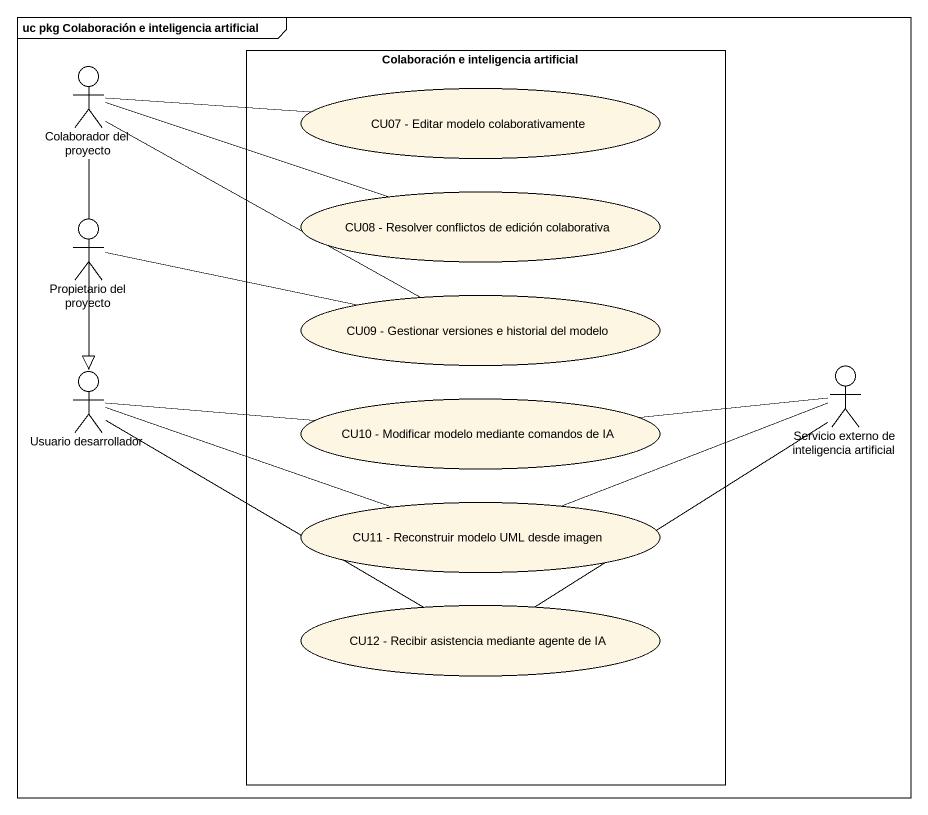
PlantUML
@startuml
mainframe uc pkg Colaboración e inteligencia artificial
rectangle "Colaboración e inteligencia artificial" as Colaboración_e_inteligencia {
  usecase "CU07 - Editar modelo colaborativamente" as CU07_Editar_modelo
  usecase "CU08 - Resolver conflictos de edición colaborativa" as CU08_Resolver_conflictos_de
  usecase "CU09 - Gestionar versiones e historial del modelo" as CU09_Gestionar_versiones_e
  usecase "CU10 - Modificar modelo mediante comandos de IA" as CU10_Modificar_modelo
  usecase "CU11 - Reconstruir modelo UML desde imagen" as CU11_Reconstruir_modelo_UML
  usecase "CU12 - Recibir asistencia mediante agente de IA" as CU12_Recibir_asistencia
}
actor "Colaborador del proyecto" as Colaborador_del_proyecto
actor "Propietario del proyecto" as Propietario_del_proyecto
actor "Usuario desarrollador" as Usuario_desarrollador
actor "Servicio externo de inteligencia artificial" as Servicio_externo_de
Colaborador_del_proyecto -right- CU07_Editar_modelo
Colaborador_del_proyecto -right- CU08_Resolver_conflictos_de
Colaborador_del_proyecto -right- CU09_Gestionar_versiones_e
Colaborador_del_proyecto --|> Usuario_desarrollador
Propietario_del_proyecto -right- CU09_Gestionar_versiones_e
Propietario_del_proyecto --|> Usuario_desarrollador
Usuario_desarrollador -right- CU10_Modificar_modelo
Usuario_desarrollador -right- CU11_Reconstruir_modelo_UML
Usuario_desarrollador -right- CU12_Recibir_asistencia
CU10_Modificar_modelo -right- Servicio_externo_de
CU11_Reconstruir_modelo_UML -right- Servicio_externo_de
CU12_Recibir_asistencia -up- Servicio_externo_de
@enduml
